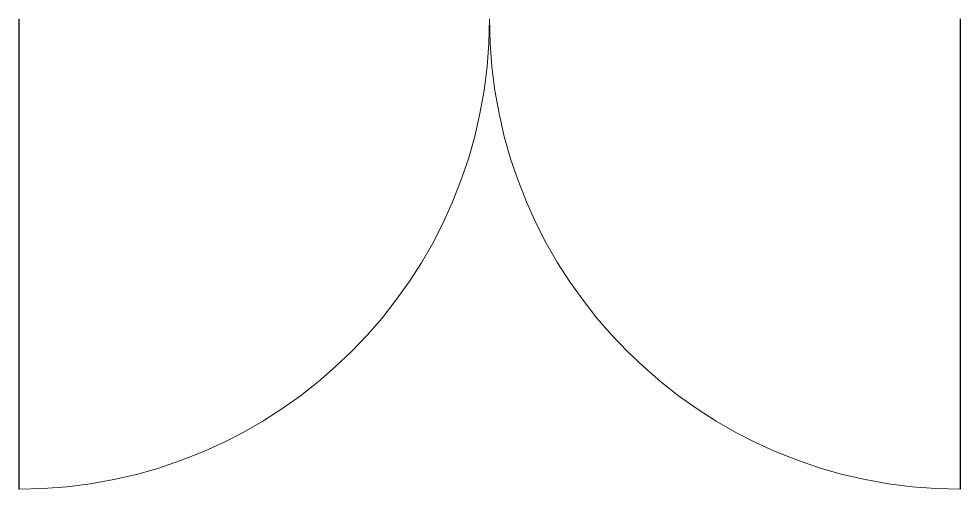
# Model space of a CAD drawing. Header units: millimetres. Extents: x 0 to 1746, y 0 to 873.
import ezdxf

# ---------------------------------------------------------------- set-up
doc = ezdxf.new("R2010")
doc.units = ezdxf.units.MM
doc.layers.add('Furniture_家具立面', color=255, linetype='Continuous')

# ---------------------------------------------------------------- blocks, each defined once
blk = doc.blocks.new('双扇平开门08(全开无门厚)')
at = {"color": 4}
for p, q in [((0, 873), (0, 0)), ((1746, 873), (1746, 0))]:
    blk.add_line(p, q, dxfattribs=at)
at = {"color": 4, "lineweight": 13}
for centre, start, end in [((0, 873), 270, 0), ((1746, 873), 180, 270)]:
    blk.add_arc(centre, 873, start, end, dxfattribs=at)

msp = doc.modelspace()

# ---------------------------------------------------------------- block references
at = {"layer": 'Furniture_家具立面'}
msp.add_blockref('双扇平开门08(全开无门厚)', (0, 0), dxfattribs=at)

doc.saveas('drawing.dxf')
